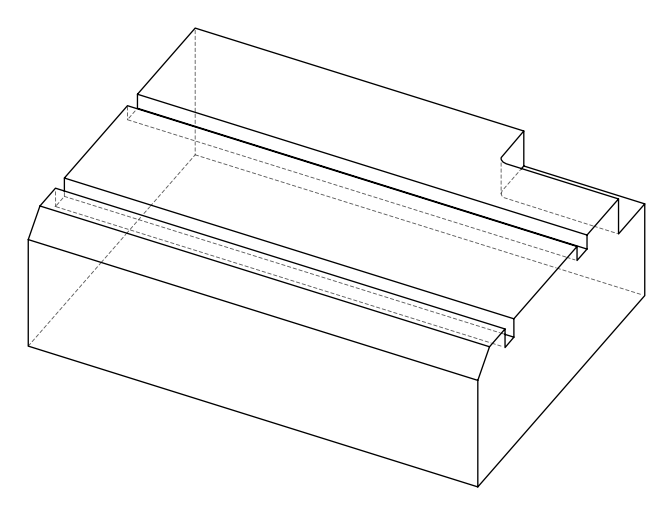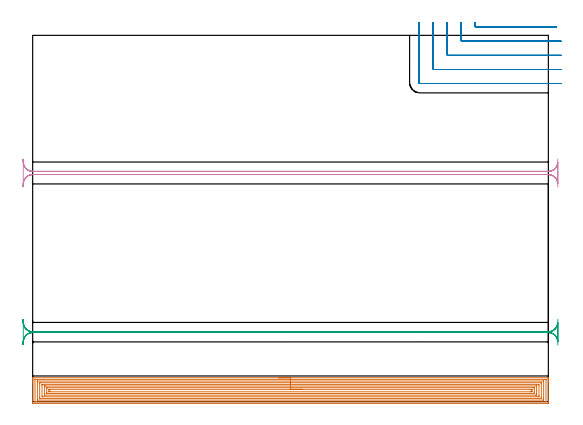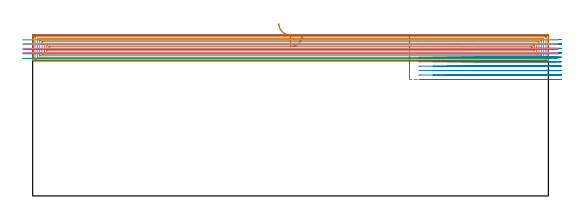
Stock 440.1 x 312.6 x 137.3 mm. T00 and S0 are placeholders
(PLAN: 4 operations, 1 tool changes, 59.8 min)
(1 AREA_MILL | FG_CHAMFER_SURFACE | UGT0205_001 | 28.54 min | 105534 mm3)
(2 MILL_CORNER_NOTCH_RECTANGULAR | CORNER_NOTCH_RECTANGULAR | NXT0201_012 | Follow Part, ap 4, ae 75% | 13.85 min | 219717 mm3)
(3 MILL_RECTANGULAR_SLOT | SLOT_RECTANGULAR | NXT0201_012 | Follow Part, ap 4, ae 75% | 9.62 min | 145480 mm3)
(4 MILL_RECTANGULAR_SLOT_1 | SLOT_RECTANGULAR_1 | NXT0201_012 | Follow Part, ap 4, ae 75% | 7.77 min | 125056 mm3)
(TOOL UGT0205_001 | Chamfer Mill 20 x 3 x 45 deg. | D20 FL50 Z2)
(TOOL NXT0201_012 | ENDMILL 16mm [2P460-1600-NA 1630] | D16 FL38 Z6)
(OP 1 AREA_MILL)
G17 G21 G94 G90
T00 M6
G54
G17 G0 G90 X210.05 Y20.4 S1061 M3
G43 Z147.3 H0
G94 G1 X210.088 Z146.428 F250.
X210.202 Z145.563
X210.391 Z144.712
X210.653 Z143.88
X210.987 Z143.074
X211.39 Z142.3
X211.858 Z141.564
X212.39 Z140.872
X212.979 Z140.229
X213.622 Z139.64
X214.314 Z139.108
X215.05 Z138.64
X215.824 Z138.237
X216.63 Z137.903
X217.462 Z137.641
X218.313 Z137.452
X219.178 Z137.338
X220.05 Z137.3
X439.923
X440.09 Y20.398 Z137.289
X440.097 Y20.24 Z137.133
X440.1 Y20.075 Z136.975
Y19.81 Z136.709
Y19.113 Z136.007
Y17.886 Z134.782
Y17.356 Z134.25
Y16.742 Z133.638
Y-0.478 Z116.42
X440.095 Y-1.091 Z115.806
X440.09 Y-1.492 Z115.405
X439.888 Y-1.496 Z115.402
X439.476 Y-1.5 Z115.4
X0.624
X0.142 Y-1.495 Z115.403
X0.01 Y-1.492 Z115.406
X0. Y-1.356 Z115.542
Y16.742 Z133.638
Y19.113 Z136.007
Y19.81 Z136.709
Y20.076 Z136.975
X0.003 Y20.24 Z137.133
X0.01 Y20.398 Z137.289
X0.177 Y20.4 Z137.3
X220.05
Y18.986 Z135.886
X436.923
X437.688 Y18.985 Z135.885
X437.819 Y18.984 Z135.884
X438.049 Y18.979 Z135.879
X438.091 Y18.971 Z135.871
X438.095 Y18.94 Z135.84
X438.097 Y18.907 Z135.807
X438.1 Y18.708 Z135.608
X438.099 Y0.126 Z117.026
X438.095 Y0.018 Z116.918
X438.09 Y-0.053 Z116.847
X438.085 Y-0.079 Z116.821
X437.559 Y-0.086 Z116.814
X3.177
X2.412 Y-0.085 Z116.815
X2.281 Y-0.084 Z116.816
X2.051 Y-0.079 Z116.821
X2.009 Y-0.072 Z116.828
X2.005 Y-0.04 Z116.86
X2.003 Y-0.007 Z116.893
X2. Y0.192 Z117.092
X2.001 Y18.774 Z135.674
X2.005 Y18.882 Z135.782
X2.01 Y18.953 Z135.853
X2.015 Y18.979 Z135.879
X2.541 Y18.986 Z135.886
X220.05
Y17.572 Z134.472
X435.974 Y17.571 Z134.471
X436.032 Y17.57 Z134.47
X436.07 Y17.567 Z134.467
X436.086 Y17.565 Z134.465
X436.09 Y17.551 Z134.451
X436.096 Y17.356 Z134.256
X436.099 Y17.161 Z134.061
X436.1 Y2.227 Z119.127
X436.096 Y1.544 Z118.444
X436.092 Y1.356 Z118.256
X436.085 Y1.335 Z118.235
X436.064 Y1.333 Z118.233
X436.01 Y1.33 Z118.23
X435.901 Y1.329 Z118.229
X4.126
X4.068 Y1.33 Z118.23
X4.03 Y1.333 Z118.233
X4.014 Y1.335 Z118.235
X4.01 Y1.349 Z118.249
X4.004 Y1.544 Z118.444
X4.001 Y1.74 Z118.64
X4. Y16.673 Z133.573
X4.004 Y17.356 Z134.256
X4.008 Y17.544 Z134.444
X4.015 Y17.565 Z134.465
X4.036 Y17.567 Z134.467
X4.09 Y17.57 Z134.47
X4.199 Y17.571 Z134.471
X220.05 Y17.572 Z134.472
Y16.157 Z133.057
X433.956
X434.035 Y16.155 Z133.055
X434.07 Y16.153 Z133.053
X434.086 Y16.151 Z133.051
X434.09 Y16.135 Z133.035
X434.094 Y16.031 Z132.931
X434.1 Y15.612 Z132.512
Y3.314 Z120.214
X434.093 Y2.868 Z119.768
X434.09 Y2.762 Z119.662
X434.079 Y2.749 Z119.649
X434.045 Y2.747 Z119.647
X433.977 Y2.745 Z119.645
X433.787 Y2.743 Z119.643
X6.144
X6.065 Y2.744 Z119.644
X6.03 Y2.747 Z119.647
X6.014 Y2.749 Z119.649
X6.01 Y2.765 Z119.665
X6.006 Y2.869 Z119.769
X6. Y3.288 Z120.188
Y15.586 Z132.486
X6.007 Y16.032 Z132.932
X6.01 Y16.138 Z133.038
X6.021 Y16.151 Z133.051
X6.055 Y16.153 Z133.053
X6.123 Y16.155 Z133.055
X6.313 Y16.157 Z133.057
X220.05
Y14.743 Z131.643
X431.432 Y14.742 Z131.642
X432.09 Y14.72 Z131.62
X432.099 Y14.065 Z130.965
Y5.058 Z121.958
X432.097 Y4.404 Z121.304
X432.09 Y4.179 Z121.079
X431.454 Y4.158 Z121.058
X431.432 Y4.157 Z121.057
X8.668 Y4.158 Z121.058
X8.01 Y4.179 Z121.079
X8.001 Y4.835 Z121.735
X8. Y13.842 Z130.742
X8.003 Y14.496 Z131.396
X8.01 Y14.72 Z131.62
X8.646 Y14.742 Z131.642
X8.668 Y14.743 Z131.643
X220.05
Y13.329 Z130.229
X429.644 Y13.328 Z130.228
X430.016 Y13.326 Z130.226
X430.064 Y13.325 Z130.225
X430.085 Y13.323 Z130.223
X430.09 Y13.311 Z130.211
X430.095 Y13.232 Z130.132
X430.098 Y13.113 Z130.013
X430.1 Y9.441 Z126.341
Y6.367 Z123.267
X430.099 Y5.936 Z122.836
X430.096 Y5.712 Z122.612
X430.092 Y5.601 Z122.501
X430.09 Y5.579 Z122.479
X430.068 Y5.576 Z122.476
X430.013 Y5.574 Z122.474
X429.644 Y5.572 Z122.472
X429.122 Y5.571 Z122.471
X10.456 Y5.572 Z122.472
X10.084 Y5.573 Z122.473
X10.036 Y5.575 Z122.475
X10.015 Y5.577 Z122.477
X10.01 Y5.589 Z122.489
X10.005 Y5.668 Z122.568
X10.002 Y5.787 Z122.687
X10. Y6.815 Z123.715
X10.001 Y12.964 Z129.864
X10.004 Y13.188 Z130.088
X10.008 Y13.299 Z130.199
X10.01 Y13.321 Z130.221
X10.032 Y13.324 Z130.224
X10.087 Y13.326 Z130.226
X10.456 Y13.328 Z130.228
X10.978 Y13.329 Z130.229
X220.05
Y11.915 Z128.815
X427.136 Y11.914 Z128.814
X427.856 Y11.911 Z128.811
X428.037 Y11.908 Z128.808
X428.091 Y11.904 Z128.804
X428.094 Y11.89 Z128.79
X428.098 Y11.848 Z128.748
X428.1 Y11.207 Z128.107
Y10.968 Z127.868
Y7.693 Z124.593
Y7.454 Z124.354
X428.097 Y7.215 Z124.115
X428.093 Y7.055 Z123.955
X428.09 Y7. Z123.9
X428.077 Y6.992 Z123.892
X428.036 Y6.99 Z123.89
X427.856 Y6.987 Z123.887
X427.683 Y6.986 Z123.886
X12.964 Y6.985 Z123.885
X12.244 Y6.989 Z123.889
X12.063 Y6.992 Z123.892
X12.009 Y6.996 Z123.896
X12.006 Y7.01 Z123.91
X12.002 Y7.052 Z123.952
X12. Y7.693 Z124.593
Y7.932 Z124.832
Y11.207 Z128.107
Y11.446 Z128.346
X12.003 Y11.685 Z128.585
X12.007 Y11.845 Z128.745
X12.01 Y11.9 Z128.8
X12.023 Y11.908 Z128.808
X12.064 Y11.91 Z128.81
X12.244 Y11.913 Z128.813
X12.417 Y11.914 Z128.814
X220.05 Y11.915 Z128.815
Y10.5 Z127.4
X425.175
X425.898 Y10.496 Z127.396
X426.069 Y10.493 Z127.393
X426.095 Y10.328 Z127.228
X426.099 Y10.299 Z127.199
X426.1 Y9.45 Z126.35
X426.098 Y8.572 Z125.472
X426.097 Y8.544 Z125.444
X426.069 Y8.407 Z125.307
X425.349 Y8.401 Z125.301
X425.175 Y8.4 Z125.3
X14.925
X14.202 Y8.403 Z125.303
X14.031 Y8.407 Z125.307
X14.005 Y8.572 Z125.472
X14.001 Y8.601 Z125.501
X14. Y9.45 Z126.35
X14.002 Y10.328 Z127.228
X14.003 Y10.356 Z127.256
X14.031 Y10.493 Z127.393
X14.751 Y10.499 Z127.399
X14.925 Y10.5 Z127.4
X220.05
X220.922 Z127.439
X221.786 Z127.552
X222.638 Z127.741
X223.47 Z128.004
X224.276 Z128.337
X225.05 Z128.74
X225.786 Z129.209
X226.478 Z129.74
X227.121 Z130.329
X227.71 Z130.973
X228.241 Z131.665
X228.71 Z132.4
X229.113 Z133.174
X229.447 Z133.98
X229.709 Z134.812
X229.898 Z135.664
X230.012 Z136.529
X230.05 Z137.4
G0 Z147.3
M5
M2
(OP 2 MILL_CORNER_NOTCH_RECTANGULAR)
G17 G21 G94 G90
T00 M6
G54
G17 G0 G90 X377.7 Y323.6 S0 M3
G43 Z147.3 H1
Z133.51
G94 G1 Y320.6 F250.
Y320.295 F500.
G3 X378.495 Y319.5 R0.8
G1 X444.148
X447.148 F250.
G0 Z147.3
X365.7 Y323.6
Z133.51
G1 Y320.6
Y308.295 F500.
G3 X366.495 Y307.5 R0.8
G1 X448.1
X451.1 F250.
G0 Z147.3
X353.7 Y323.6
Z133.51
G1 Y320.6
Y296.295 F500.
G3 X354.495 Y295.5 R0.8
G1 X448.1
X451.1 F250.
G0 Z147.3
X341.7 Y323.6
Z133.51
G1 Y320.6
Y284.295 F500.
G3 X342.495 Y283.5 R0.8
G1 X448.1
X451.1 F250.
G0 Z147.3
X329.7 Y323.6
Z133.51
G1 Y320.6
Y272.296 F500.
G3 X330.496 Y271.5 R0.8
G1 X448.1
X451.1 F250.
G0 Z147.3
X377.7 Y323.6
Z129.72
G1 Y320.6
Y320.295 F500.
G3 X378.495 Y319.5 R0.8
G1 X444.148
X447.148 F250.
G0 Z147.3
X365.7 Y323.6
Z129.72
G1 Y320.6
Y308.295 F500.
G3 X366.495 Y307.5 R0.8
G1 X448.1
X451.1 F250.
G0 Z147.3
X353.7 Y323.6
Z129.72
G1 Y320.6
Y296.295 F500.
G3 X354.495 Y295.5 R0.8
G1 X448.1
X451.1 F250.
G0 Z147.3
X341.7 Y323.6
Z129.72
G1 Y320.6
Y284.295 F500.
G3 X342.495 Y283.5 R0.8
G1 X448.1
X451.1 F250.
G0 Z147.3
X329.7 Y323.6
Z129.72
G1 Y320.6
Y272.296 F500.
G3 X330.496 Y271.5 R0.8
G1 X448.1
X451.1 F250.
G0 Z147.3
X377.7 Y323.6
Z125.93
G1 Y320.6
Y320.295 F500.
G3 X378.495 Y319.5 R0.8
G1 X444.148
X447.148 F250.
G0 Z147.3
X365.7 Y323.6
Z125.93
G1 Y320.6
Y308.295 F500.
G3 X366.495 Y307.5 R0.8
G1 X448.1
X451.1 F250.
G0 Z147.3
X353.7 Y323.6
Z125.93
G1 Y320.6
Y296.295 F500.
G3 X354.495 Y295.5 R0.8
G1 X448.1
X451.1 F250.
G0 Z147.3
X341.7 Y323.6
Z125.93
G1 Y320.6
Y284.295 F500.
G3 X342.495 Y283.5 R0.8
G1 X448.1
X451.1 F250.
G0 Z147.3
X329.7 Y323.6
Z125.93
G1 Y320.6
Y272.296 F500.
G3 X330.496 Y271.5 R0.8
G1 X448.1
X451.1 F250.
G0 Z147.3
X377.7 Y323.6
Z122.14
G1 Y320.6
Y320.295 F500.
G3 X378.495 Y319.5 R0.8
G1 X444.148
X447.148 F250.
G0 Z147.3
X365.7 Y323.6
Z122.14
G1 Y320.6
Y308.295 F500.
G3 X366.495 Y307.5 R0.8
G1 X448.1
X451.1 F250.
G0 Z147.3
X353.7 Y323.6
Z122.14
G1 Y320.6
Y296.295 F500.
G3 X354.495 Y295.5 R0.8
G1 X448.1
X451.1 F250.
G0 Z147.3
X341.7 Y323.6
Z122.14
G1 Y320.6
Y284.295 F500.
G3 X342.495 Y283.5 R0.8
G1 X448.1
X451.1 F250.
G0 Z147.3
X329.7 Y323.6
Z122.14
G1 Y320.6
Y272.296 F500.
G3 X330.496 Y271.5 R0.8
G1 X448.1
X451.1 F250.
G0 Z147.3
X377.7 Y323.6
Z118.35
G1 Y320.6
Y320.295 F500.
G3 X378.495 Y319.5 R0.8
G1 X444.148
X447.148 F250.
G0 Z147.3
X365.7 Y323.6
Z118.35
G1 Y320.6
Y308.295 F500.
G3 X366.495 Y307.5 R0.8
G1 X448.1
X451.1 F250.
G0 Z147.3
X353.7 Y323.6
Z118.35
G1 Y320.6
Y296.295 F500.
G3 X354.495 Y295.5 R0.8
G1 X448.1
X451.1 F250.
G0 Z147.3
X341.7 Y323.6
Z118.35
G1 Y320.6
Y284.295 F500.
G3 X342.495 Y283.5 R0.8
G1 X448.1
X451.1 F250.
G0 Z147.3
X329.7 Y323.6
Z118.35
G1 Y320.6
Y272.296 F500.
G3 X330.496 Y271.5 R0.8
G1 X448.1
X451.1 F250.
G0 Z147.3
X377.7 Y323.6
Z114.56
G1 Y320.6
Y320.295 F500.
G3 X378.495 Y319.5 R0.8
G1 X444.148
X447.148 F250.
G0 Z147.3
X365.7 Y323.6
Z114.56
G1 Y320.6
Y308.295 F500.
G3 X366.495 Y307.5 R0.8
G1 X448.1
X451.1 F250.
G0 Z147.3
X353.7 Y323.6
Z114.56
G1 Y320.6
Y296.295 F500.
G3 X354.495 Y295.5 R0.8
G1 X448.1
X451.1 F250.
G0 Z147.3
X341.7 Y323.6
Z114.56
G1 Y320.6
Y284.295 F500.
G3 X342.495 Y283.5 R0.8
G1 X448.1
X451.1 F250.
G0 Z147.3
X329.7 Y323.6
Z114.56
G1 Y320.6
Y272.296 F500.
G3 X330.496 Y271.5 R0.8
G1 X448.1
X451.1 F250.
G0 Z147.3
X377.7 Y323.6
Z110.77
G1 Y320.6
Y320.295 F500.
G3 X378.495 Y319.5 R0.8
G1 X444.148
X447.148 F250.
G0 Z147.3
X365.7 Y323.6
Z110.77
G1 Y320.6
Y308.295 F500.
G3 X366.495 Y307.5 R0.8
G1 X448.1
X451.1 F250.
G0 Z147.3
X353.7 Y323.6
Z110.77
G1 Y320.6
Y296.295 F500.
G3 X354.495 Y295.5 R0.8
G1 X448.1
X451.1 F250.
G0 Z147.3
X341.7 Y323.6
Z110.77
G1 Y320.6
Y284.295 F500.
G3 X342.495 Y283.5 R0.8
G1 X448.1
X451.1 F250.
G0 Z147.3
X329.7 Y323.6
Z110.77
G1 Y320.6
Y272.296 F500.
G3 X330.496 Y271.5 R0.8
G1 X448.1
X451.1 F250.
G0 Z147.3
X377.7 Y323.6
Z106.98
G1 Y320.6
Y320.295 F500.
G3 X378.495 Y319.5 R0.8
G1 X444.148
X447.148 F250.
G0 Z147.3
X365.7 Y323.6
Z106.98
G1 Y320.6
Y308.295 F500.
G3 X366.495 Y307.5 R0.8
G1 X448.1
X451.1 F250.
G0 Z147.3
X353.7 Y323.6
Z106.98
G1 Y320.6
Y296.295 F500.
G3 X354.495 Y295.5 R0.8
G1 X448.1
X451.1 F250.
G0 Z147.3
X341.7 Y323.6
Z106.98
G1 Y320.6
Y284.295 F500.
G3 X342.495 Y283.5 R0.8
G1 X448.1
X451.1 F250.
G0 Z147.3
X329.7 Y323.6
Z106.98
G1 Y320.6
Y272.296 F500.
G3 X330.496 Y271.5 R0.8
G1 X448.1
X451.1 F250.
G0 Z147.3
X377.7 Y323.6
Z103.19
G1 Y320.6
Y320.295 F500.
G3 X378.495 Y319.5 R0.8
G1 X444.148
X447.148 F250.
G0 Z147.3
X365.7 Y323.6
Z103.19
G1 Y320.6
Y308.295 F500.
G3 X366.495 Y307.5 R0.8
G1 X448.1
X451.1 F250.
G0 Z147.3
X353.7 Y323.6
Z103.19
G1 Y320.6
Y296.295 F500.
G3 X354.495 Y295.5 R0.8
G1 X448.1
X451.1 F250.
G0 Z147.3
X341.7 Y323.6
Z103.19
G1 Y320.6
Y284.295 F500.
G3 X342.495 Y283.5 R0.8
G1 X448.1
X451.1 F250.
G0 Z147.3
X329.7 Y323.6
Z103.19
G1 Y320.6
Y272.296 F500.
G3 X330.496 Y271.5 R0.8
G1 X448.1
X451.1 F250.
G0 Z147.3
X377.7 Y323.6
Z99.4
G1 Y320.6
Y320.295 F500.
G3 X378.495 Y319.5 R0.8
G1 X444.148
X447.148 F250.
G0 Z147.3
X365.7 Y323.6
Z99.4
G1 Y320.6
Y308.295 F500.
G3 X366.495 Y307.5 R0.8
G1 X448.1
X451.1 F250.
G0 Z147.3
X353.7 Y323.6
Z99.4
G1 Y320.6
Y296.295 F500.
G3 X354.495 Y295.5 R0.8
G1 X448.1
X451.1 F250.
G0 Z147.3
X341.7 Y323.6
Z99.4
G1 Y320.6
Y284.295 F500.
G3 X342.495 Y283.5 R0.8
G1 X448.1
X451.1 F250.
G0 Z147.3
X329.7 Y323.6
Z99.4
G1 Y320.6
Y272.296 F500.
G3 X330.496 Y271.5 R0.8
G1 X448.1
X451.1 F250.
G0 Z147.3
M5
M2
(OP 3 MILL_RECTANGULAR_SLOT)
G17 G21 G94 G90
T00 M6
G54
G17 G0 G90 X448.24 Y70.196 S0 M3
G43 Z147.3 H1
Z133.32
G94 G1 X448.09 Y67.2 F250.
G2 X440.1 Y59.6 R8. F500.
G1 X0.
G2 X-7.99 Y67.2 R8.
G1 X-8.
Y51.4
X-7.99
G2 X0. Y59. R8.
G1 X440.1
G2 X448.09 Y51.4 R8.
G1 X448.24 Y48.404 F250.
G0 Z147.3
X-8.23 Y48.703
Z129.34
G1 X-7.97 Y51.692
G2 X0. Y59. R8. F500.
G1 X440.1
G2 X448.09 Y51.4 R8.
G1 X448.1
Y67.2
X448.09
G2 X440.1 Y59.6 R8.
G1 X0.
G2 X-7.97 Y66.908 R8.
G1 X-8.23 Y69.897 F250.
G0 Y48.703 Z125.36
G1 X-7.97 Y51.692
G2 X0. Y59. R8. F500.
G1 X440.1
G2 X448.09 Y51.4 R8.
G1 X448.1
Y67.2
X448.09
G2 X440.1 Y59.6 R8.
G1 X0.
G2 X-7.97 Y66.908 R8.
G1 X-8.23 Y69.897 F250.
G0 Y48.703 Z121.38
G1 X-7.97 Y51.692
G2 X0. Y59. R8. F500.
G1 X440.1
G2 X448.09 Y51.4 R8.
G1 X448.1
Y67.2
X448.09
G2 X440.1 Y59.6 R8.
G1 X0.
G2 X-7.97 Y66.908 R8.
G1 X-8.23 Y69.897 F250.
G0 Y48.703 Z117.4
G1 X-7.97 Y51.692
G2 X0. Y59. R8. F500.
G1 X440.1
G2 X448.09 Y51.4 R8.
G1 Y67.2
G2 X440.1 Y59.6 R8.
G1 X0.
G2 X-7.97 Y66.908 R8.
G1 X-8.23 Y69.897 F250.
G0 Z147.3
M5
M2
(OP 4 MILL_RECTANGULAR_SLOT_1)
G17 G21 G94 G90
T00 M6
G54
G17 G0 G90 X-8.23 Y183.503 S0 M3
G43 Z147.3 H1
Z133.5
G94 G1 X-7.97 Y186.492 F250.
G2 X0. Y193.8 R8. F500.
G1 X440.1
G2 X448.09 Y186.2 R8.
G1 Y204.1
G2 X440.1 Y196.5 R8.
G1 X0.
G2 X-7.97 Y203.808 R8.
G1 X-8.23 Y206.797 F250.
G0 Z147.3
X448.24 Y207.096
Z129.7
G1 X448.09 Y204.1
G2 X440.1 Y196.5 R8. F500.
G1 X0.
G2 X-7.99 Y204.1 R8.
G1 X-8.
Y186.2
X-7.99
G2 X0. Y193.8 R8.
G1 X440.1
G2 X448.09 Y186.2 R8.
G1 X448.24 Y183.204 F250.
G0 Z147.3
X-8.23 Y183.503
Z125.9
G1 X-7.97 Y186.492
G2 X0. Y193.8 R8. F500.
G1 X440.1
G2 X448.09 Y186.2 R8.
G1 X448.1
Y204.1
X448.09
G2 X440.1 Y196.5 R8.
G1 X0.
G2 X-7.97 Y203.808 R8.
G1 X-8.23 Y206.797 F250.
G0 Y183.503 Z122.1
G1 X-7.97 Y186.492
G2 X0. Y193.8 R8. F500.
G1 X440.1
G2 X448.09 Y186.2 R8.
G1 Y204.1
G2 X440.1 Y196.5 R8.
G1 X0.
G2 X-7.97 Y203.808 R8.
G1 X-8.23 Y206.797 F250.
G0 Z147.3
M5
M2
